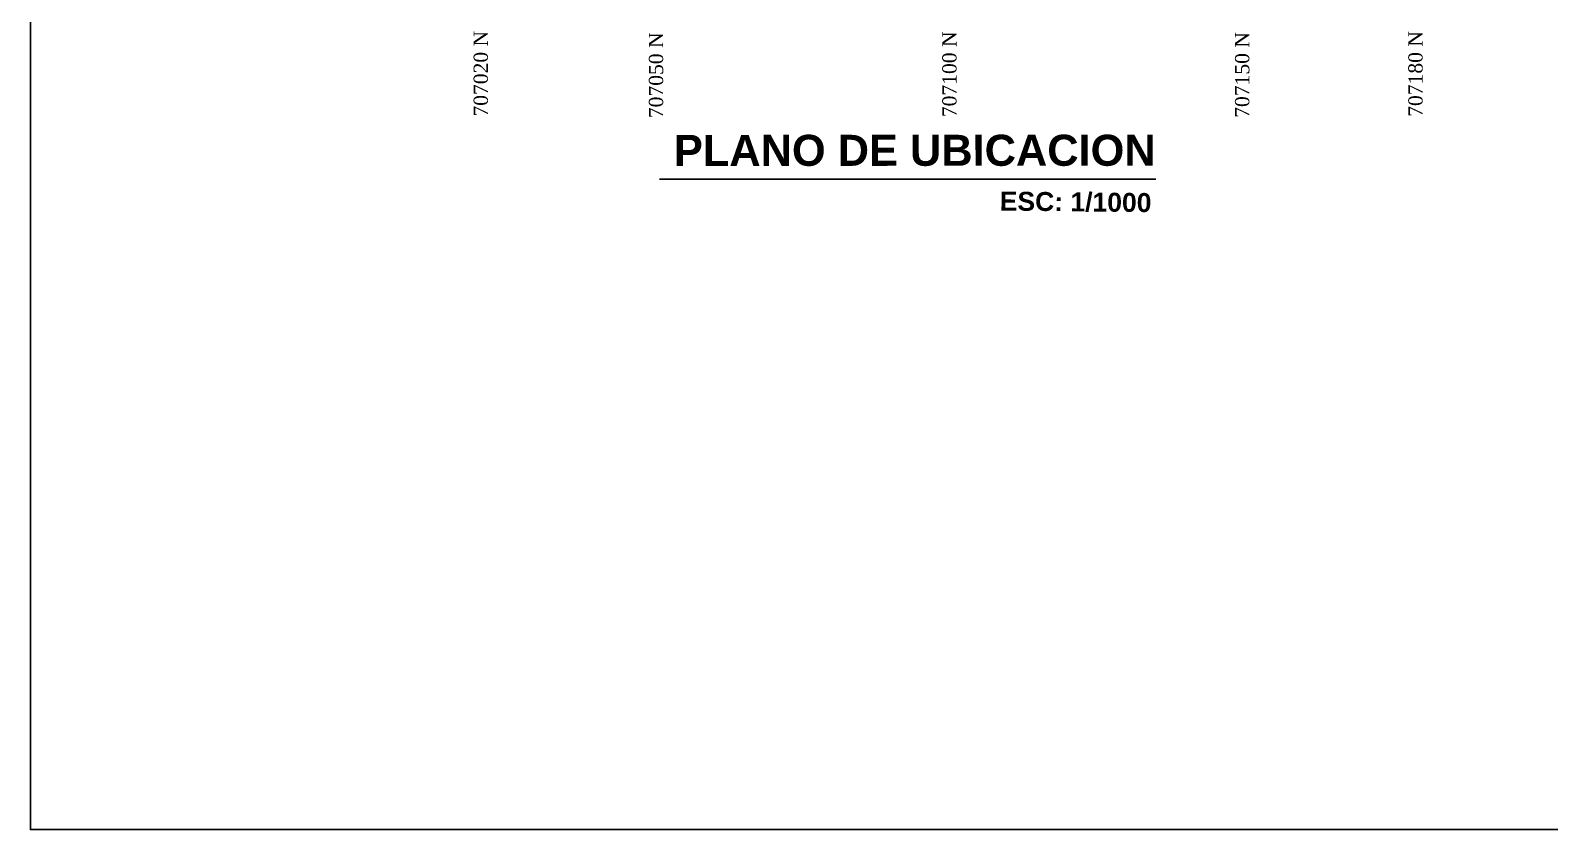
# Model space of a CAD drawing. Header units: metres. Extents: x 699753 to 708012, y 8489657 to 8490746.
# Drawn here: x 700832.2 to 701092.1, y 8489802.7 to 8489939.4 of the extents above; entities that cross this region are included whole.
import ezdxf

# ---------------------------------------------------------------- set-up
doc = ezdxf.new("R2010")
doc.units = ezdxf.units.M
for name, color, linetype, lineweight in [('1-blanco', 7, 'Continuous', 25), ('A-ACOTACION', 7, 'Continuous', 9), ('TEXTO', 152, 'Continuous', 0)]:
    doc.layers.add(name, color=color, linetype=linetype, lineweight=lineweight)
doc.styles.add('L120', font='times.ttf', dxfattribs={"height": 3})
doc.styles.get("Standard").update_dxf_attribs({"font": 'simplex.shx'})

msp = doc.modelspace()

# ---------------------------------------------------------------- linework, layer by layer
at = {"layer": 'A-ACOTACION', "lineweight": 30, "flags": 128}
msp.add_lwpolyline([(700832.23, 8490396.68), (701673.23, 8490396.68), (701673.23, 8489802.68), (700832.23, 8489802.68), (700832.23, 8490396.68)], dxfattribs=at)
at = {"layer": 'TEXTO', "lineweight": 30, "flags": 128}
msp.add_lwpolyline([(700939.81, 8489913.95), (701024.74, 8489913.95)], dxfattribs=at)

# ---------------------------------------------------------------- texts
at = {"layer": '1-blanco', "linetype": 'Continuous', "lineweight": 9, "char_height": 2.444, "attachment_point": 5, "rotation": 90, "style": 'L120'}
for s, insert in [('707020 N', (700909.28, 8489931.98)), ('707050 N', (700939.25, 8489931.71)), ('707100 N', (700989.43, 8489931.88)), ('707150 N', (701039.5, 8489931.77)), ('707180 N', (701069.14, 8489931.94))]:
    msp.add_mtext(s, dxfattribs=dict(at, insert=insert))
at = {"layer": '1-blanco', "linetype": 'Continuous', "lineweight": 9, "attachment_point": 8}
for s, insert, char_height, rotation in [('{\\fArial|b1|i0|c0|p34;PLANO DE UBICACION}', (700983.49, 8489916.15), 5.3084, 0.0145), ('{\\fArial|b1|i0|c0|p34;ESC: 1/1000}', (701010.98, 8489908.35), 3.244, 359.3935)]:
    msp.add_mtext(s, dxfattribs=dict(at, insert=insert, char_height=char_height, rotation=rotation))

doc.saveas('drawing.dxf')
